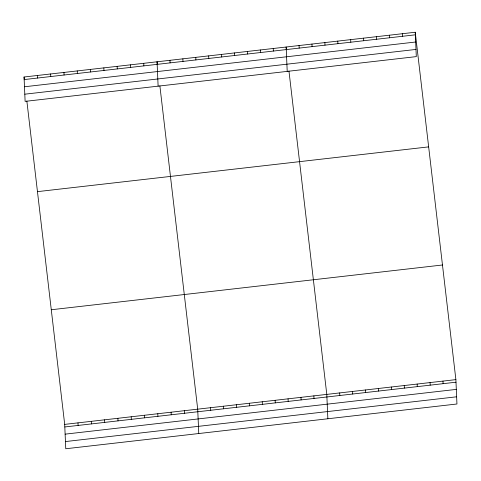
<?xml version="1.0" encoding="UTF-8"?>
<svg xmlns="http://www.w3.org/2000/svg" width="481" height="481" viewBox="0 0 481 481"><rect width="100%" height="100%" fill="white"/><g stroke="black" fill="none" stroke-linecap="round" stroke-linejoin="round"><path stroke-width="0.72" d="M415.241 32.245L416.305 56.614L25.114 101.377L24.05 77.008L415.241 32.245L455.886 379.623L456.95 403.992L65.759 448.755L64.694 424.386L26.864 101.064M24.164 79.581L415.35 34.818M24.477 86.772L415.668 42.009M24.802 94.186L415.993 49.423M37.464 191.642L428.655 146.879M51.281 309.752L442.472 264.989M64.694 424.386L455.886 379.623M64.809 426.96L456 382.203M65.121 434.151L456.313 389.394M65.446 441.564L456.637 396.801M286.478 49.844L286.147 47.018L287.211 71.386M288.961 71.074L326.791 394.396L327.856 418.765M157.383 64.616L157.053 61.784L158.117 86.159M159.872 85.846L197.703 409.169L198.767 433.537M24.05 77.008L24.381 79.834M442.977 381.102L443.091 383.676M430.068 382.581L430.182 385.155M402.332 33.718L402.441 36.297M417.159 384.054L417.274 386.634M389.424 35.197L389.532 37.777M404.25 385.534L404.359 388.107M376.515 36.676L376.623 39.25M391.342 387.013L391.45 389.586M363.6 38.155L363.714 40.729M378.433 388.486L378.541 391.065M350.691 39.628L350.805 42.208M365.524 389.965L365.632 392.538M337.782 41.107L337.896 43.681M352.609 391.444L352.723 394.017M324.873 42.587L324.988 45.16M339.7 392.917L339.814 395.496M311.965 44.06L312.079 46.639M299.056 45.539L299.17 48.112M313.883 395.875L313.997 398.448M300.974 397.348L301.088 399.927M273.238 48.491L273.352 51.07M288.065 398.827L288.179 401.401M260.329 49.97L260.443 52.543M275.156 400.306L275.27 402.88M247.42 51.449L247.535 54.022M262.247 401.779L262.361 404.359M234.512 52.922L234.62 55.501M249.338 403.258L249.453 405.832M221.603 54.401L221.711 56.974M236.43 404.737L236.544 407.311M208.694 55.88L208.802 58.454M223.521 406.211L223.629 408.79M195.785 57.353L195.893 59.933M210.612 407.69L210.72 410.263M182.87 58.832L182.984 61.406M169.961 60.311L170.076 62.885M184.397 410.69L184.512 413.263M171.098 412.211L171.212 414.784M143.753 63.306L143.867 65.885M157.798 413.732L157.912 416.305M130.453 64.833L130.567 67.406M144.498 415.253L144.613 417.833M117.154 66.354L117.268 68.927M131.199 416.774L131.313 419.354M103.854 67.875L103.968 70.448M117.899 418.296L118.007 420.875M90.554 69.396L90.662 71.97M104.599 419.823L104.708 422.396M77.255 70.917L77.363 73.491M91.3 421.344L91.408 423.917M63.949 72.439L64.063 75.018M77.994 422.865L78.108 425.438M50.649 73.96L50.764 76.539M37.35 75.481L37.464 78.06"/></g></svg>
